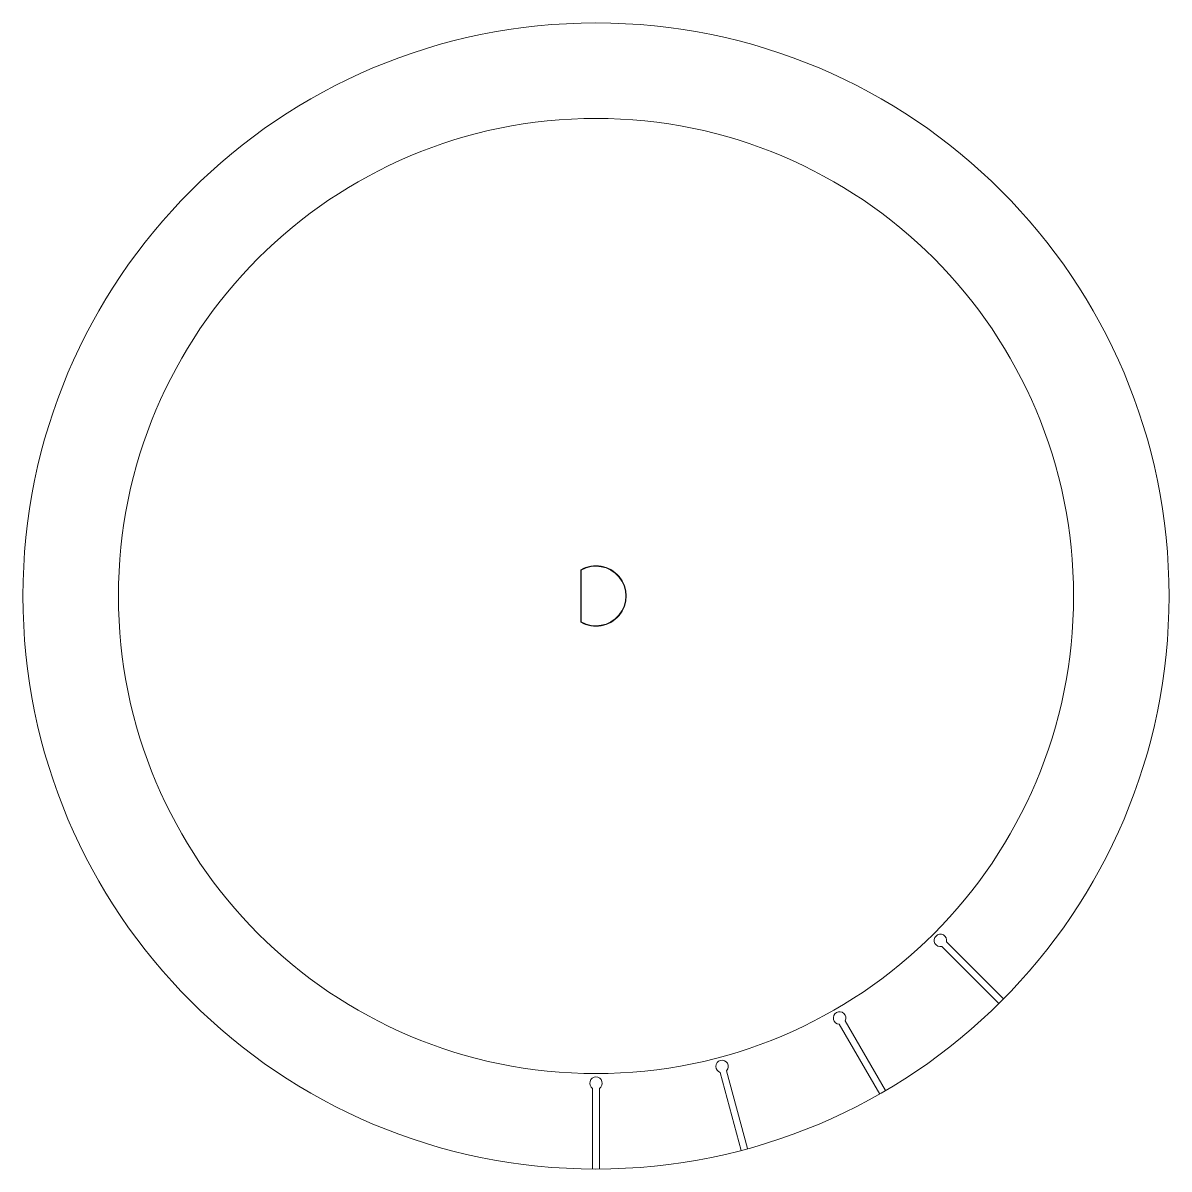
# Model space of a CAD drawing. Header units: millimetres. Extents: x 40 to 160, y -20 to 100.
import ezdxf

# ---------------------------------------------------------------- set-up
doc = ezdxf.new("R2010")
doc.units = ezdxf.units.MM
for name, color, linetype, lineweight, true_color in [('hub', 1, 'CONTINUOUS', 0, 0xff0000), ('hub_cut', 7, 'CONTINUOUS', 0, 0x000000), ('hub_cut_2', 7, 'CONTINUOUS', 0, 0x000000)]:
    doc.layers.add(name, color=color, linetype=linetype, lineweight=lineweight, true_color=true_color)

msp = doc.modelspace()

# ---------------------------------------------------------------- linework, layer by layer
at = {"layer": 'hub'}
msp.add_line((98.4, 42.74), (98.4, 37.26), dxfattribs=at)
msp.add_arc((100, 40), 3.17, 239.7392, 120.2608, dxfattribs=at)
at = {"layer": 'hub_cut'}
msp.add_line((98.45, 42.71), (98.45, 37.29), dxfattribs=at)
msp.add_circle((100, 40), 50, dxfattribs=at)
msp.add_arc((100, 40), 3.12, 240.2643, 119.7357, dxfattribs=at)
at = {"layer": 'hub_cut_2'}
for p, q in [((98.45, 42.71), (98.45, 37.29)), ((142.67, -2.18), (136.7, 3.8)), ((142.18, -2.67), (136.2, 3.3)), ((130.3, -11.79), (126.08, -4.47)), ((129.7, -12.14), (125.47, -4.82)), ((115.19, -18.05), (113, -9.88)), ((115.87, -17.86), (113.68, -9.7)), ((99.65, -20), (99.65, -11.55)), ((100.35, -20), (100.35, -11.55))]:
    msp.add_line(p, q, dxfattribs=at)
msp.add_circle((100, 40), 60, dxfattribs=at)
for centre, radius, start, end in [((100, 40), 3.12, 240.2643, 119.7357), ((136.06, 3.94), 0.65, 347.579, 282.421), ((125.5, -4.17), 0.65, 332.579, 267.421), ((113.2, -9.26), 0.65, 317.579, 252.421), ((100, -11), 0.65, 302.579, 237.421)]:
    msp.add_arc(centre, radius, start, end, dxfattribs=at)

doc.saveas('drawing.dxf')
